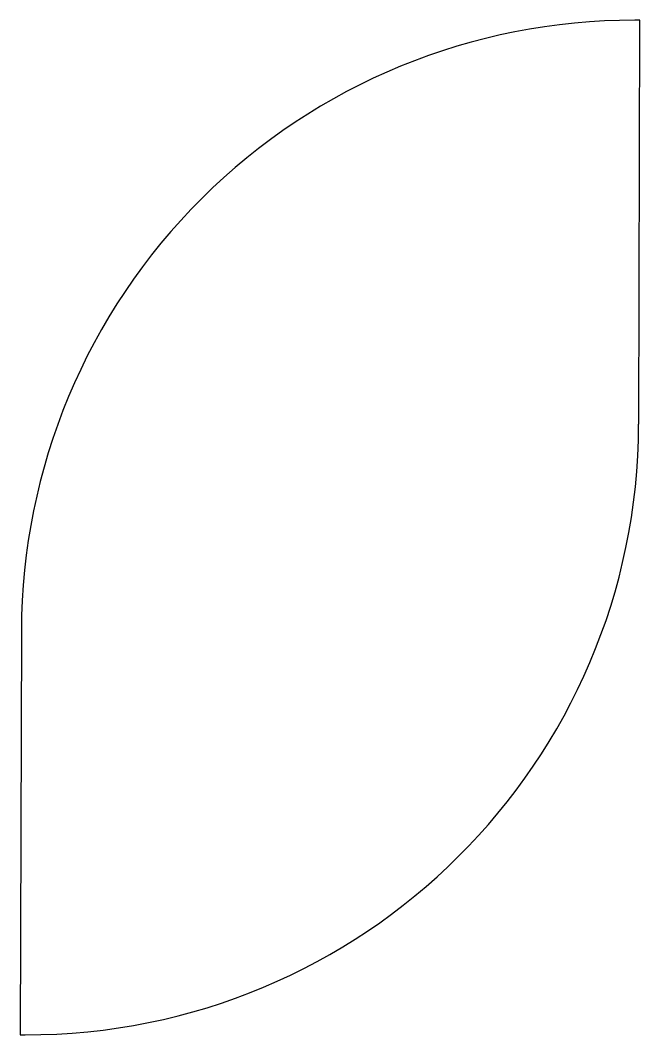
# Model space of a CAD drawing. Header units: millimetres. Extents: x 91.9 to 104.6, y -19.3 to 1.4.
import ezdxf

# ---------------------------------------------------------------- set-up
doc = ezdxf.new("R2010")
doc.units = ezdxf.units.MM

msp = doc.modelspace()

# ---------------------------------------------------------------- linework, layer by layer
for p, q in [((104.564, 1.4), (104.464, 1.401)), ((104.543, -6.85), (104.564, 1.4)), ((91.932, -11.067), (91.91, -19.317)), ((91.91, -19.317), (92.01, -19.317))]:
    msp.add_line(p, q)
for centre, start, end in [((104.432, -11.099), 89.85, 179.85), ((92.043, -6.817), 269.85, 359.85)]:
    msp.add_arc(centre, 12.5, start, end)

doc.saveas('drawing.dxf')
